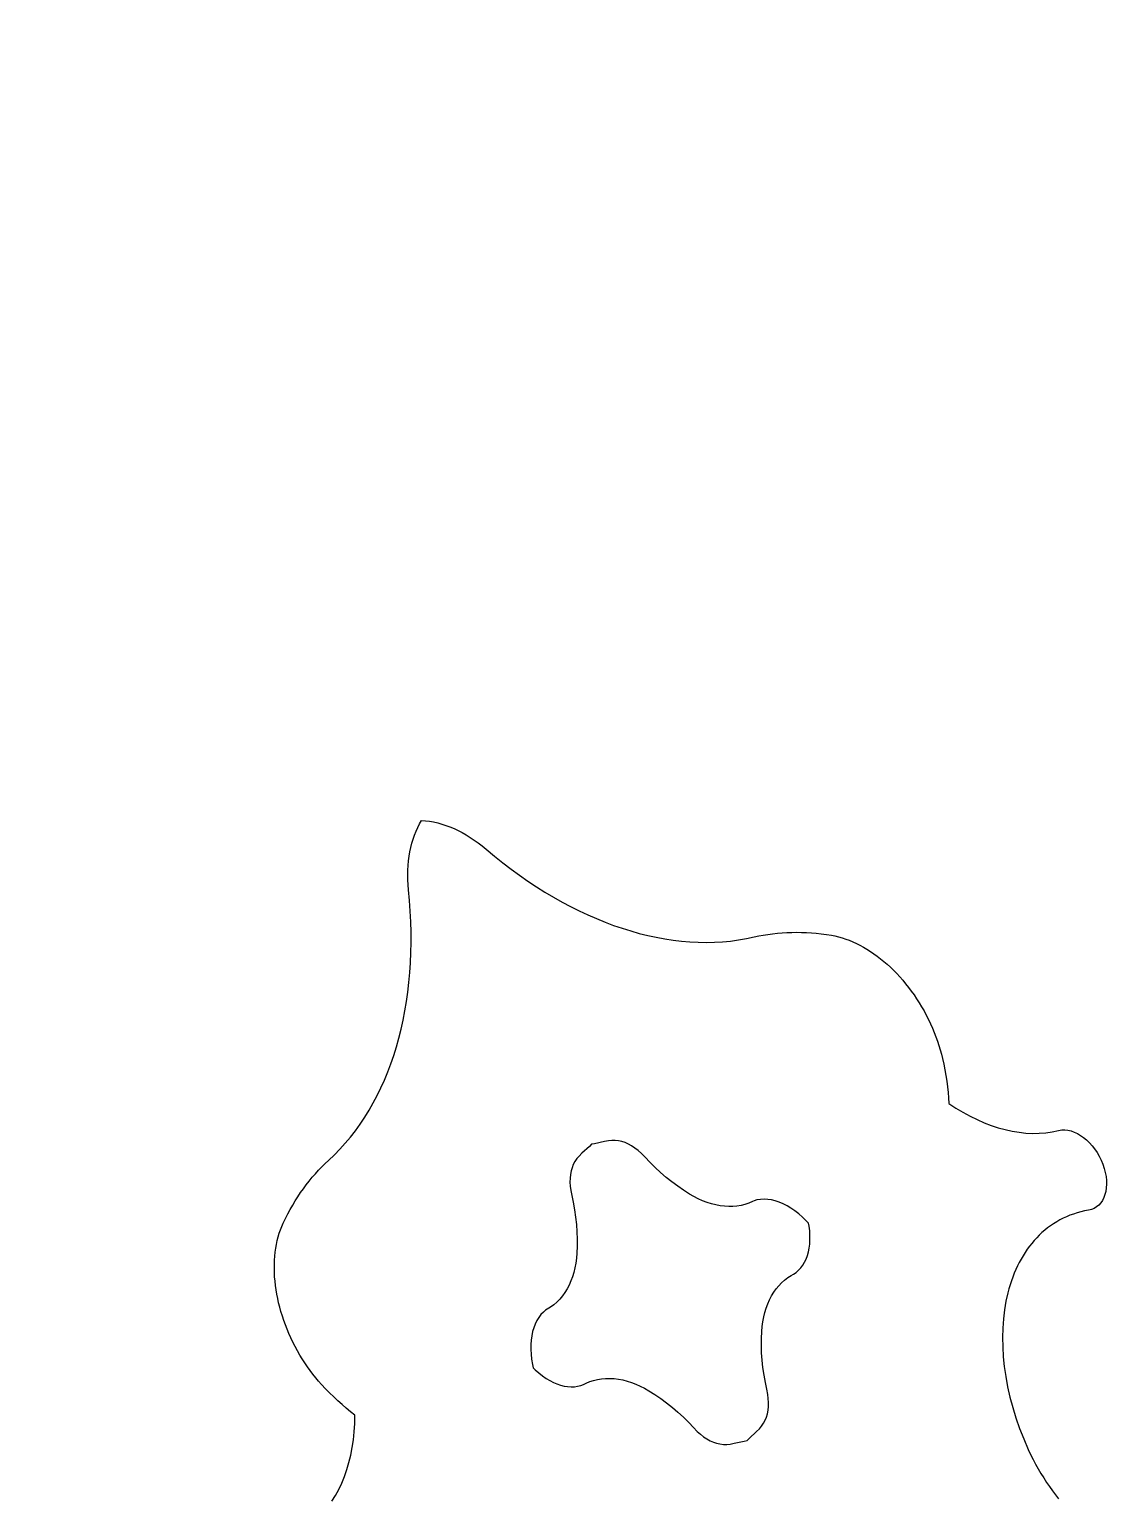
# Model space of a CAD drawing. Extents: x -570 to 570, y -570 to 570.
# Drawn here: x 131.3 to 202.7, y -343.6 to -247 of the extents above; entities that cross this region are included whole.
import ezdxf

# ---------------------------------------------------------------- set-up
doc = ezdxf.new("R2010")
doc.units = 0
doc.header["$MEASUREMENT"] = 0
doc.layers.add('BITMAP_LAYER', color=18, linetype='CONTINUOUS')

msp = doc.modelspace()

# ---------------------------------------------------------------- linework, layer by layer
at = {"layer": 'BITMAP_LAYER'}
for points in [[(-5.29e-14, 570, 0.4142135623730951), (-570, 0, 0.4142135623730951), (-5.29e-14, -570, 0.4142135623730951), (570, 0, 0.4142135623730951)], [(-437, -9.0381e-12, 0.4142135623731014), (4.4906e-12, -437, 0.4142135623730951), (437, 0, 0.4142135623730953), (0, 437, 0.4142135623731075)]]:
    msp.add_lwpolyline(points, format="xyb", close=True, dxfattribs=at)
msp.add_lwpolyline([(151.1838016255772, -343.9235963480052), (151.419388096593, -343.545981575802), (151.6358884682745, -343.1489398261754), (151.8330318480574, -342.7331862819235), (152.010547343378, -342.2994361258448), (152.1681640616723, -341.8484045407379), (152.3056111103763, -341.380806709401), (152.4226175969262, -340.8973578146329), (152.518912628758, -340.3987730392316), (152.5942253133078, -339.8857675659959), (152.6482847580117, -339.3590565777241), (152.6808200703058, -338.8193552572147), (152.6915603576261, -338.2673787872661), (152.4069219350186, -338.0427715045704), (152.1251948716319, -337.8098112389661), (151.8465484454915, -337.5686545588771), (151.5711519346229, -337.319458032727), (151.2991746170517, -337.0623782289395), (151.0307857708033, -336.7975717159385), (150.7661546739034, -336.5251950621475), (150.5054506043774, -336.2454048359902), (150.3082829019736, -336.0234732792807), (150.1159149098519, -335.7950507905398), (149.9285348238522, -335.5603926361973), (149.7463308398146, -335.3197540826818), (149.5694911535795, -335.073390396423), (149.3982039609867, -334.8215568438497), (149.2326574578764, -334.5645086913915), (149.0730398400887, -334.3025012054775), (148.9132975503394, -334.0248899268311), (148.7612901295012, -333.7447192069435), (148.6170546305182, -333.4622840450042), (148.4806281063345, -333.1778794402027), (148.352047609894, -332.8918003917288), (148.2313501941409, -332.6043418987721), (148.1185729120191, -332.3157989605221), (148.0137528164727, -332.0264665761685), (147.9169269604457, -331.7366397449009), (147.8281323968822, -331.446613465909), (147.7474061787261, -331.1566827383823), (147.6747853589215, -330.8671425615104), (147.6103069904127, -330.5782879344831), (147.5540081261433, -330.2904138564898), (147.5059258190577, -330.0038153267204), (147.4660971220997, -329.7187873443643), (147.4345590882134, -329.4356249086111), (147.4113487703429, -329.1546230186506), (147.3965032214322, -328.8760766736722), (147.3900594944253, -328.6002808728657), (147.3920546422663, -328.3275306154207), (147.4025257178992, -328.0581209005268), (147.421509774268, -327.7923467273735), (147.4490438643169, -327.5305030951505), (147.4851650409897, -327.2728850030475), (147.5299103572307, -327.0197874502539), (147.5833168659837, -326.7715054359597), (147.6454216201928, -326.5283339593542), (147.7162616728021, -326.2905680196271), (147.7958740767557, -326.0585026159681), (147.8842958849975, -325.8324327475667), (147.9815641504715, -325.6126534136126), (148.1280417277773, -325.3095611672468), (148.280054863323, -325.0122005176446), (148.437556194929, -324.7206369942128), (148.6004983604158, -324.4349361263577), (148.7688339976035, -324.1551634434861), (148.9425157443125, -323.8813844750046), (149.1214962383631, -323.6136647503196), (149.3057281175754, -323.3520697988377), (149.4951640197701, -323.0966651499656), (149.6897565827672, -322.8475163331098), (149.8894584443871, -322.6046888776769), (150.0942222424501, -322.3682483130735), (150.3040006147765, -322.1382601687062), (150.5187461991866, -321.9147899739814), (150.7384116335008, -321.697903258306), (150.9629495555393, -321.4876655510863), (151.3423829484164, -321.1279242071648), (151.7088648433694, -320.7524259782621), (152.062304389332, -320.3614779497115), (152.4026107352381, -319.9553872068468), (152.7296930300212, -319.5344608350014), (153.0434604226152, -319.0990059195089), (153.3438220619539, -318.6493295457028), (153.6306870969711, -318.1857387989169), (153.9039646766004, -317.7085407644845), (154.1635639497757, -317.2180425277391), (154.4093940654307, -316.7145511740146), (154.6413641724992, -316.1983737886442), (154.8593834199149, -315.6698174569616), (155.0633609566116, -315.1291892643005), (155.2532059315231, -314.5767962959942), (155.4288274935832, -314.0129456373764), (155.5901347917255, -313.4379443737806), (155.7370369748839, -312.8520995905403), (155.869443191992, -312.2557183729892), (155.9872625919838, -311.6491078064608), (156.0904043237929, -311.0325749762886), (156.1787775363531, -310.4064269678064), (156.2522913785982, -309.7709708663473), (156.3108549994619, -309.1265137572452), (156.354377547878, -308.4733627258336), (156.3827681727803, -307.8118248574459), (156.3959360231025, -307.1422072374159), (156.3937902477783, -306.464816951077), (156.3762399957416, -305.7799610837627), (156.3431944159261, -305.0879467208068), (156.2945626572655, -304.3890809475427), (156.2302538686938, -303.6836708493039), (156.2018391366099, -303.3514386118491), (156.1846685738299, -303.0237145918018), (156.1786745932316, -302.7008583038424), (156.1837896076934, -302.3832292626512), (156.1999460300931, -302.0711869829083), (156.227076273309, -301.7650909792938), (156.265112750219, -301.465300766488), (156.3139878737015, -301.172175859171), (156.3736340566344, -300.8860757720232), (156.4439837118957, -300.6073600197245), (156.5249692523636, -300.3363881169553), (156.6165230909161, -300.0735195783957), (156.7185776404317, -299.8191139187259), (156.831065313788, -299.5735306526262), (156.9539185238633, -299.3371292947767), (157.0870696835357, -299.1102693598577), (157.3494102295881, -299.1295592351954), (157.6137533106401, -299.1627443029039), (157.8797646580492, -299.209675958478), (158.1471100031727, -299.2702055974131), (158.4154550773679, -299.344184615204), (158.6844656119923, -299.4314644073461), (158.9538073384032, -299.5318963693344), (159.2231459879579, -299.6453318966638), (159.4921472920138, -299.7716223848298), (159.7604769819283, -299.9106192293275), (160.0278007890587, -300.0621738256518), (160.2937844447624, -300.2261375692979), (160.5580936803968, -300.4023618557608), (160.8203942273192, -300.5906980805358), (161.0803518168869, -300.7909976391179), (161.3376321804574, -301.0031119270024), (161.8816417544538, -301.4567556312297), (162.4291710226089, -301.8937797924658), (162.9799156493598, -302.3140847353198), (163.5335712991437, -302.7175707844017), (164.0898336363977, -303.1041382643206), (164.6483983255588, -303.473687499686), (165.2089610310641, -303.8261188151074), (165.7712174173508, -304.1613325351943), (166.3348631488558, -304.4792289845565), (166.8995938900165, -304.779708487803), (167.4651053052697, -305.0626713695435), (168.0310930590528, -305.3280179543875), (168.5972528158026, -305.5756485669443), (169.1632802399564, -305.8054635318237), (169.7288709959511, -306.0173631736349), (170.293720748224, -306.2112478169876), (170.8575251612122, -306.3870177864911), (171.4199798993527, -306.5445734067548), (171.9807806270826, -306.6838150023885), (172.539623008839, -306.8046428980017), (173.096202709059, -306.9069574182034), (173.6502153921798, -306.9906588876034), (174.2013567226383, -307.0556476308112), (174.7493223648718, -307.1018239724363), (175.2938079833173, -307.129088237088), (175.834509242412, -307.137340749376), (176.3711218065928, -307.1264818339096), (176.9033413402969, -307.0964118152984), (177.4308635079615, -307.0470310181519), (177.9533839740235, -306.9782397670795), (178.4705984029202, -306.8899383866906), (178.9822024590886, -306.782027201595), (179.2827767779472, -306.7166647443812), (179.5860552349841, -306.6590893332556), (179.8919569957702, -306.6093027215824), (180.2004012258766, -306.5673066627255), (180.5113070908744, -306.533102910049), (180.8245937563345, -306.5066932169167), (181.140180387828, -306.4880793366927), (181.4579861509259, -306.4772630227411), (181.7779302111993, -306.4742460284257), (182.0999317342192, -306.4790301071107), (182.4239098855566, -306.4916170121597), (182.7497838307825, -306.512008496937), (183.0774727354681, -306.5402063148066), (183.4068957651843, -306.5762122191323), (183.7379720855021, -306.6200279632783), (184.0706208619926, -306.6716553006084), (184.3067503804852, -306.7164539791392), (184.5430315468486, -306.7721065801001), (184.7792426299806, -306.838415030876), (185.015161898779, -306.9151812588518), (185.2505676221414, -307.0022071914125), (185.4852380689658, -307.0992947559431), (185.7189515081498, -307.2062458798284), (185.9514862085912, -307.3228624904534), (186.1826204391877, -307.448946515203), (186.4121324688372, -307.5842998814623), (186.6398005664374, -307.7287245166159), (186.865403000886, -307.8820223480492), (187.0887180410808, -308.0439953031467), (187.3095239559196, -308.2144453092936), (187.5275990143, -308.3931742938747), (187.74272148512, -308.5799841842751), (187.9546696372773, -308.7746769078797), (188.1632217396696, -308.977054392073), (188.3681560611946, -309.1869185642405), (188.5692508707501, -309.4040713517668), (188.766284437234, -309.6283146820371), (188.9590350295439, -309.8594504824362), (189.1472809165776, -310.0972806803489), (189.3308003672329, -310.3416072031604), (189.5093716504076, -310.5922319782554), (189.6827730349993, -310.8489569330192), (189.8507827899059, -311.1115839948362), (190.0131791840251, -311.3799150910917), (190.1697404862548, -311.6537521491705), (190.3202449654925, -311.9328970964576), (190.4644708906361, -312.217151860338), (190.6021965305835, -312.5063183681965), (190.7271513226117, -312.7865183084756), (190.844656672481, -313.0687804032143), (190.9546094074609, -313.3528047624135), (191.0569063548208, -313.6382914960732), (191.1514443418303, -313.9249407141941), (191.2381201957588, -314.2124525267766), (191.3168307438759, -314.5005270438214), (191.387472813451, -314.7888643753288), (191.469638864186, -315.1623585822815), (191.5434728586645, -315.5348732802952), (191.6089421044784, -315.9061802152841), (191.6660139092199, -316.2760511331625), (191.714655580481, -316.6442577798445), (191.7548344258537, -317.0105719012441), (191.7865177529302, -317.3747652432759), (191.8096728693025, -317.7366095518538), (192.2700417770196, -318.041328842277), (192.7326894201386, -318.3211380991329), (193.1968733302393, -318.5758539924957), (193.6618510389019, -318.8052931924393), (194.1268800777063, -319.0092723690383), (194.5912179782325, -319.1876081923668), (195.0541222720606, -319.3401173324991), (195.5148504907705, -319.4666164595093), (195.9726601659422, -319.5669222434718), (196.4268088291557, -319.6408513544607), (196.8765540119911, -319.6882204625502), (197.3211532460283, -319.7088462378149), (197.7598640628473, -319.7025453503285), (198.1919439940281, -319.6691344701656), (198.6166505711508, -319.6084302674003), (199.0332413257953, -319.5202494121069), (199.2316868871964, -319.4864971665785), (199.4350119205671, -319.4811833742125), (199.6416995590019, -319.5031493786359), (199.850232935595, -319.5512365234757), (200.059095183441, -319.6242861523588), (200.2667694356343, -319.7211396089122), (200.4717388252692, -319.8406382367627), (200.6724864854402, -319.9816233795374), (200.8674955492417, -320.1429363808633), (201.055249149768, -320.3234185843672), (201.2342304201138, -320.5219113336763), (201.4029224933732, -320.7372559724172), (201.5598085026407, -320.9682938442171), (201.7033715810109, -321.2138662927028), (201.832094861578, -321.4728146615015), (201.9444614774365, -321.7439802942398), (202.036741522192, -322.0193304752724), (202.1065445958192, -322.290553435397), (202.1543630909659, -322.5560719379073), (202.1806894002803, -322.8143087460961), (202.1860159164103, -323.0636866232567), (202.1708350320037, -323.3026283326823), (202.1356391397086, -323.529556637666), (202.0809206321729, -323.742894301501), (202.0071719020447, -323.9410640874805), (201.9148853419717, -324.1224887588976), (201.8045533446021, -324.2855910790455), (201.6766683025837, -324.4287938112174), (201.5317226085646, -324.5505197187064), (201.3702086551927, -324.6491915648056), (201.1926188351159, -324.7232321128083), (201.0979493477656, -324.7505227635526), (200.9994455409822, -324.7710641260076), (200.7448197921341, -324.8196008017302), (200.4955404848353, -324.8774660059235), (200.2516448816144, -324.9445117543328), (200.0131702450001, -325.0205900627035), (199.780153837521, -325.1055529467808), (199.5526329217058, -325.1992524223102), (199.3306447600829, -325.3015405050365), (199.114226615181, -325.4122692107056), (198.9034157495289, -325.5312905550626), (198.698249425655, -325.6584565538526), (198.498764906088, -325.7936192228211), (198.3049994533565, -325.9366305777135), (198.1169903299891, -326.0873426342748), (197.9347747985145, -326.2456074082507), (197.7583901214611, -326.4112769153861), (197.5878735613578, -326.5842031714265), (197.423262380733, -326.7642381921171), (197.2645938421154, -326.9512339932035), (197.1119052080336, -327.1450425904307), (196.9652337410162, -327.3455159995442), (196.8246167035919, -327.552506236289), (196.6900913582892, -327.7658653164108), (196.5616949676368, -327.9854452556547), (196.4394647941633, -328.211098069766), (196.3234381003973, -328.44267577449), (196.2136521488674, -328.6800303855721), (196.1101442021022, -328.9230139187574), (196.0129515226304, -329.1714783897914), (195.9221113729805, -329.4252758144196), (195.8376610156811, -329.6842582083867), (195.7596377132611, -329.9482775874385), (195.6880787282489, -330.2171859673201), (195.5645027605621, -330.7690777925542), (195.4672312128501, -331.3387498100514), (195.3965621853416, -331.9250181457742), (195.3527937782655, -332.5266989256849), (195.3362240918508, -333.1426082757461), (195.3471512263266, -333.77156232192), (195.3858732819215, -334.4123771901693), (195.4526883588645, -335.0638690064562), (195.5478945573847, -335.7248538967434), (195.6717899777109, -336.3941479869931), (195.824672720072, -337.0705674031678), (196.006840884697, -337.7529282712302), (196.2185925718147, -338.4400467171422), (196.4602258816542, -339.1307388668667), (196.7320389144442, -339.8238208463659), (197.0343297704139, -340.5181087816025), (197.1898308662979, -340.8484143479092), (197.3510423483934, -341.1720475758888), (197.5177695779294, -341.4889387491743), (197.689817916135, -341.7990181513987), (197.8669927242391, -342.1022160661953), (198.0490993634706, -342.3984627771971), (198.2359431950586, -342.6876885680372), (198.4273295802321, -342.9698237223487), (198.6230638802199, -343.2447985237647), (198.8229514562511, -343.5125432559182), (199.0267976695546, -343.7729882024424)], dxfattribs=at)
msp.add_lwpolyline([(178.5154905685202, -339.9387141937976), (178.6535170838261, -339.7915002465034), (179.1477719732112, -339.3352792207883), (179.3360044671181, -339.154706583192), (179.4767449041106, -338.9856641942933), (179.6026677759185, -338.7966274448505), (179.711020045387, -338.5918549739299), (179.7931816626526, -338.3888135685471), (179.8556991337449, -338.1737413449217), (179.8998779092722, -337.9430669706258), (179.9251037200634, -337.6980226618213), (179.9307570964143, -337.4400628335308), (179.9162584395426, -337.1708067833497), (179.8810856811928, -336.8919710003119), (179.8142209658769, -336.5516110675461), (179.7201986915849, -336.1120655066188), (179.6322261273289, -335.6210630685481), (179.5618690913551, -335.1329021717561), (179.5092360571952, -334.6482971162586), (179.4744412154241, -334.1679681453273), (179.4576043531632, -333.692643874941), (179.4588503402953, -333.2230637007594), (179.4784417631679, -332.7568010450783), (179.5067202433017, -332.4304092741887), (179.5507041560936, -332.1099079763974), (179.6099256024684, -331.799167455465), (179.6841880023005, -331.4988245994737), (179.7732870227481, -331.2095141506053), (179.8770106104831, -330.9318710258086), (179.9951382679743, -330.6665325709588), (180.1274395188588, -330.414140505058), (180.2736715501586, -330.1753423016834), (180.4335760698184, -329.9507917541938), (180.6068754754555, -329.7411484856315), (180.7932684966366, -329.5470761924198), (180.9924255428699, -329.3692394630464), (181.2039840601819, -329.2082990885117), (181.4275442633221, -329.0649058832423), (181.581792546893, -328.9827617320479), (181.7537379345459, -328.8630039589392), (181.9125076857377, -328.723389871186), (182.0568711017213, -328.5654534371651), (182.186777896271, -328.3897258418125), (182.3020021208731, -328.1967609092746), (182.4021828393839, -327.9871755473009), (182.4868652466782, -327.7616727409526), (182.5555376592513, -327.5210488121162), (182.6076615490058, -327.2661880008584), (182.642693293588, -326.9980478816299), (182.6600974195586, -326.7176390105023), (182.6593518274657, -326.4260018081507), (182.639945908477, -326.1241832330586), (182.6013727123602, -325.8132154043548), (182.5685544233383, -325.6334425029077), (182.4118661612842, -325.4615844829294), (182.1666443501186, -325.2208607463107), (181.9162460980413, -325.0016708063199), (181.6619223458718, -324.8043546208588), (181.4049443111213, -324.6292559460363), (181.1465906050129, -324.4767017760803), (180.8881290719791, -324.3469850786682), (180.6307942673803, -324.2403529280668), (180.3757619026132, -324.1570022422916), (180.1241221756866, -324.0970853844228), (179.8768546727771, -324.060727727183), (179.6348083814633, -324.0480586809746), (179.3986910810134, -324.0592564201512), (179.1690726194016, -324.0946044766706), (178.9913962666079, -324.1424423382024), (178.875495995018, -324.202384165127), (178.6304890304275, -324.3049139805398), (178.3778587632177, -324.3875986738941), (178.1183679071478, -324.4504789330918), (177.8527662366211, -324.493631754154), (177.5817879260437, -324.5171634186982), (177.3061503279303, -324.5212030085725), (177.0265539975437, -324.5058967700903), (176.7436837228514, -324.4714035300158), (176.4582102976655, -324.4178912640927), (176.1707927718669, -324.3455348319388), (175.88208092776, -324.2545148213777), (175.5927177516995, -324.1450173898672), (175.3033417005208, -324.0172349494102), (175.0145885931633, -323.8713675114427), (174.7299094240766, -323.709228585661), (174.3350535845632, -323.4604846332183), (173.9478888760993, -323.1947581178051), (173.5662690983765, -322.9108866905232), (173.1907318279615, -322.609393141914), (172.8218086571666, -322.2907899558622), (172.4600274669761, -321.9555802542096), (172.1059144947677, -321.6042590775637), (171.7975863292334, -321.2771899250431), (171.5554590835413, -321.0288148641362), (171.3459621369312, -320.8414714730245), (171.1326049276817, -320.67658444239), (170.9170966671449, -320.53469919539), (170.7010992607516, -320.4162585974562), (170.4861615675001, -320.3215790369184), (170.2736466260722, -320.2508549587211), (170.0598737070309, -320.2031319796018), (169.8297981627706, -320.1759801273762), (169.6026916236369, -320.1722275060259), (169.3836227842262, -320.1920275931132), (169.1280861728848, -320.2443629489926), (168.4718548508809, -320.3919636671696), (168.2722921499637, -320.4219302086468), (168.1342656346579, -320.5691441559412), (167.6400107452727, -321.0253651816559), (167.4517782513659, -321.2059378192523), (167.3110378143731, -321.3749802081508), (167.1851149425653, -321.5640169575938), (167.0767626730969, -321.7687894285145), (166.9946010558313, -321.9718308338972), (166.932083584739, -322.1869030575226), (166.8879048092116, -322.4175774318187), (166.8626789984205, -322.6626217406231), (166.8570256220695, -322.9205815689137), (166.8715242789412, -323.1898376190946), (166.906697037291, -323.4686734021324), (166.9735617526071, -323.8090333348986), (167.0675840268985, -324.2485788958242), (167.1555565911532, -324.739581333888), (167.2259136271267, -325.2277422306696), (167.2785466612886, -325.7123472861805), (167.3133415030587, -326.1926762571055), (167.3301783653202, -326.6680005275203), (167.3289323781888, -327.1375807017076), (167.3093409553191, -327.6038433573262), (167.2810624751837, -327.93023512825), (167.2370785623916, -328.2507364260372), (167.1778571160091, -328.5614769470082), (167.103594716177, -328.8618198029885), (167.0144956957414, -329.1511302518277), (166.9107721079988, -329.4287733766408), (166.7926444505043, -329.6941118314988), (166.6603431996171, -329.9465038973984), (166.5141111683274, -330.1853021007564), (166.3542066486741, -330.4098526482387), (166.1809072430489, -330.6194959167915), (165.9945142218478, -330.813568210022), (165.7953571756125, -330.9914049393989), (165.5837986582664, -331.1523453139601), (165.3602384551212, -331.2957385192249), (165.2450684402432, -331.3570717340655), (165.1047669796738, -331.4761215030703), (164.9452379462273, -331.645013807514), (164.8018924730716, -331.8329734953733), (164.6748209285248, -332.0393705264497), (164.56427874242, -332.2635211952556), (164.4706416919969, -332.5046532852242), (164.3943630659015, -332.7618893929131), (164.3359367748324, -333.0342457508554), (164.295868638637, -333.3206429053587), (164.274656626558, -333.6199244830987), (164.2727798486502, -333.9308806439533), (164.2906955279005, -334.2522733576222), (164.3288428924311, -334.5828611568768), (164.3876527777531, -334.9214214195058), (164.4400800775201, -335.1479998137439), (164.5693873618946, -335.2771313838448), (164.8033967948471, -335.4855263627591), (165.0407647941194, -335.6729496134081), (165.2803539617658, -335.8392320371623), (165.5210126089689, -335.9841991166468), (165.7615879000062, -336.1076895049795), (166.0009439799521, -336.2095698268829), (166.2379839677882, -336.289743510495), (166.4716742293788, -336.3481514501423), (166.7010687352987, -336.3847623907024), (166.9253305814267, -336.3995512884248), (167.1437470275385, -336.3924647443882), (167.3557339319126, -336.3633741026), (167.5608255720842, -336.3120190003769), (167.7570604002567, -336.2385408895737), (167.9122867235077, -336.1582602372968), (168.1572936880992, -336.0557304218908), (168.4099239552678, -335.9730457285496), (168.6694148113336, -335.9101654693516), (168.9350164818335, -335.8670126482953), (169.2059947924254, -335.8434809837466), (169.4816323905486, -335.839441393871), (169.7612287209546, -335.8547476323543), (170.0440989956466, -335.8892408724319), (170.3295724208236, -335.9427531383531), (170.6169899466043, -336.0151095705039), (170.905701790742, -336.1061295810716), (171.1950649668117, -336.2156270125884), (171.4844410179543, -336.3434094530297), (171.7731941253149, -336.4892768909998), (172.0578732943726, -336.6514158167633), (172.4527291339391, -336.9001597692389), (172.8398938423988, -337.1658862846485), (173.2215136200985, -337.4497577119137), (173.5970508905179, -337.7512512605273), (173.9659740613032, -338.0698544465698), (174.3277552515019, -338.4050641482285), (174.6818682237152, -338.7563853248795), (174.9901963892508, -339.0834544774015), (175.2323236349426, -339.3318295383082), (175.4418205815527, -339.5191729294199), (175.6551777908022, -339.6840599600543), (175.8706860513389, -339.8259452070545), (176.0866834577322, -339.9443858049882), (176.3016211509837, -340.039065365526), (176.5141360924116, -340.1097894437233), (176.727909011453, -340.1575124228425), (176.9579845557132, -340.1846642750681), (177.1850910948469, -340.1884168964183), (177.4041599342575, -340.1686168093312), (177.659696545599, -340.1162814534515), (178.3159278676031, -339.9686807352749)], close=True, dxfattribs=at)

doc.saveas('drawing.dxf')
